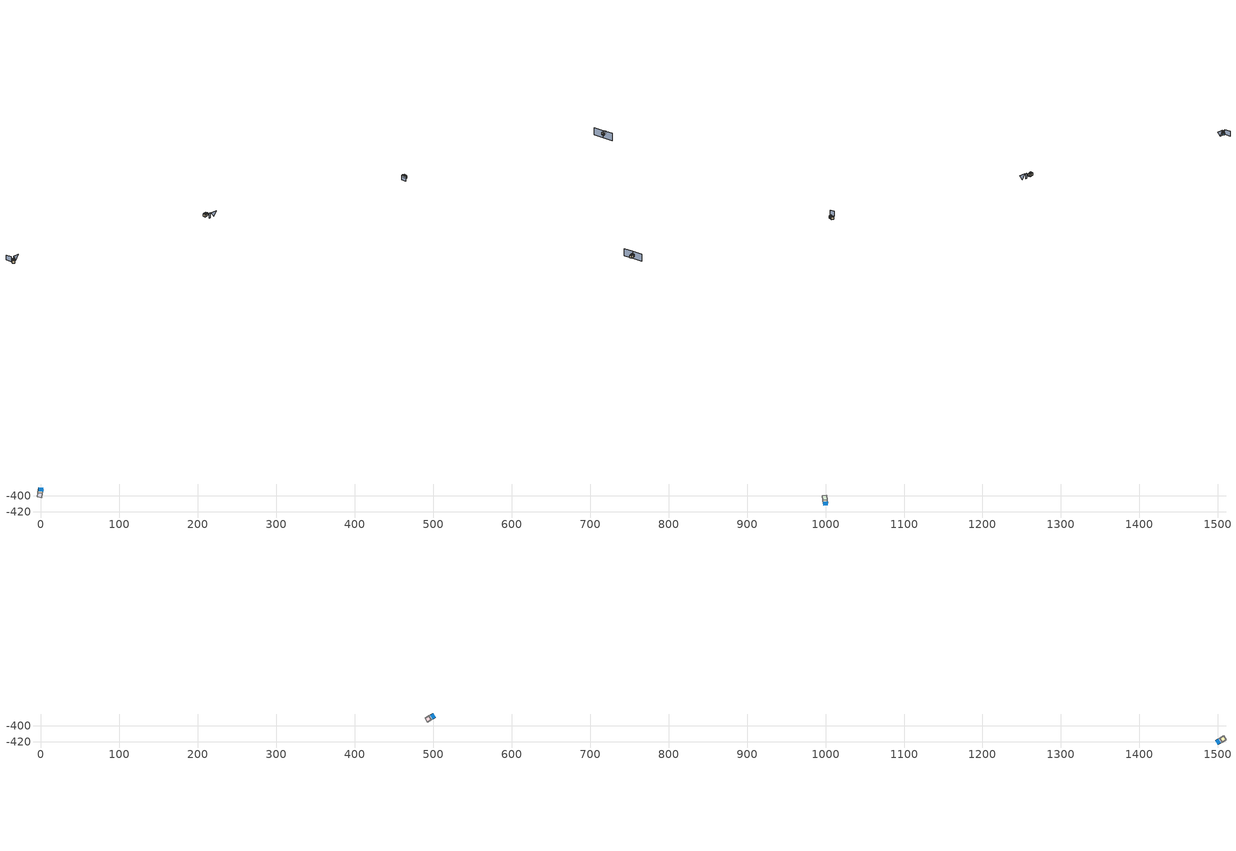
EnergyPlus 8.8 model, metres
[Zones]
0Perim
 floor adiabatic (115mmSandLimeBrick): 2.93,-392.27 2.11,-396.69 -3.79,-395.59 -2.97,-391.17 z0
 wall outside (U0-4): 2.93,-392.27 -2.97,-391.17 z0:6.48
 wall to 0Core (115mmSandLimeBrick): -3.79,-395.59 2.11,-396.69 z0:6.48
 wall adiabatic (115mmSandLimeBrick): -2.97,-391.17 -3.79,-395.59 / 2.11,-396.69 2.93,-392.27 z0:6.48
 window (Double): 2.83,-392.25 -2.87,-391.19 z0.85:3.53
 ceiling adiabatic (115mmSandLimeBrick): 2.93,-392.27 -2.97,-391.17 -3.38,-393.38 2.52,-394.48 z6.48
 roof outside (U0-3): 2.52,-394.48 -3.38,-393.38 -3.79,-395.59 2.11,-396.69 z6.48
0Core
 floor adiabatic (115mmSandLimeBrick): 2.11,-396.69 1.08,-402.25 -4.82,-401.15 -3.79,-395.59 z0
 wall adiabatic (115mmSandLimeBrick): -3.79,-395.59 -4.82,-401.15 1.08,-402.25 2.11,-396.69 z0:6.48
 ceiling adiabatic (115mmSandLimeBrick): 2.11,-396.69 -3.79,-395.59 -4.31,-398.37 1.59,-399.47 z6.48
 roof outside (U0-3): 1.59,-399.47 -4.31,-398.37 -4.82,-401.15 1.08,-402.25 z6.48
2Perim
 floor adiabatic (115mmSandLimeBrick): 997.01,-410.06 996.42,-405.61 1002.36,-404.81 1002.96,-409.26 z0
 wall outside (U0-4): 997.01,-410.06 1002.96,-409.26 z0:6.48
 wall to 2Core (115mmSandLimeBrick): 1002.36,-404.81 996.42,-405.61 z0:6.48
 wall adiabatic (115mmSandLimeBrick): 1002.96,-409.26 1002.36,-404.81 / 996.42,-405.61 997.01,-410.06 z0:6.48
 window (Double): 997.11,-410.05 1002.86,-409.28 z0.85:3.53
 ceiling adiabatic (115mmSandLimeBrick): 997.01,-410.06 1002.96,-409.26 1002.66,-407.04 996.71,-407.84 z6.48
 roof outside (U0-3): 996.71,-407.84 1002.66,-407.04 1002.36,-404.81 996.42,-405.61 z6.48
2Core
 floor adiabatic (115mmSandLimeBrick): 996.42,-405.61 995.66,-400 1001.61,-399.21 1002.36,-404.81 z0
 wall adiabatic (115mmSandLimeBrick): 1002.36,-404.81 1001.61,-399.21 995.66,-400 996.42,-405.61 z0:6.48
 ceiling adiabatic (115mmSandLimeBrick): 996.42,-405.61 1002.36,-404.81 1001.99,-402.01 996.04,-402.81 z6.48
 roof outside (U0-3): 996.04,-402.81 1001.99,-402.01 1001.61,-399.21 995.66,-400 z6.48
1Perim
 floor adiabatic (115mmSandLimeBrick): 501.4,-390.05 497.5,-392.28 494.52,-387.07 498.42,-384.84 z6.48
 wall outside (U0-4): 501.4,-390.05 498.42,-384.84 z6.48:12.96
 wall to 1Core (115mmSandLimeBrick): 494.52,-387.07 497.5,-392.28 z6.48:12.96
 wall adiabatic (115mmSandLimeBrick): 498.42,-384.84 494.52,-387.07 / 497.5,-392.28 501.4,-390.05 z6.48:12.96
 window (Double): 501.35,-389.96 498.47,-384.92 z7.33:8.67
 ceiling adiabatic (115mmSandLimeBrick): 501.4,-390.05 498.42,-384.84 496.47,-385.95 499.45,-391.16 z12.96
 roof outside (U0-3): 499.45,-391.16 496.47,-385.95 494.52,-387.07 497.5,-392.28 z12.96
1Core
 floor adiabatic (115mmSandLimeBrick): 497.5,-392.28 492.59,-395.08 489.61,-389.88 494.52,-387.07 z6.48
 wall adiabatic (115mmSandLimeBrick): 494.52,-387.07 489.61,-389.88 492.59,-395.08 497.5,-392.28 z6.48:12.96
 ceiling adiabatic (115mmSandLimeBrick): 497.5,-392.28 494.52,-387.07 492.07,-388.47 495.05,-393.68 z12.96
 roof outside (U0-3): 495.05,-393.68 492.07,-388.47 489.61,-389.88 492.59,-395.08 z12.96
3Perim
 floor adiabatic (115mmSandLimeBrick): 1498.5,-417.75 1502.32,-415.38 1505.48,-420.48 1501.67,-422.85 z6.48
 wall outside (U0-4): 1498.5,-417.75 1501.67,-422.85 z6.48:12.96
 wall to 3Core (115mmSandLimeBrick): 1505.48,-420.48 1502.32,-415.38 z6.48:12.96
 wall adiabatic (115mmSandLimeBrick): 1501.67,-422.85 1505.48,-420.48 / 1502.32,-415.38 1498.5,-417.75 z6.48:12.96
 window (Double): 1498.56,-417.83 1501.61,-422.76 z7.33:10.01
 ceiling adiabatic (115mmSandLimeBrick): 1498.5,-417.75 1501.67,-422.85 1503.57,-421.66 1500.41,-416.56 z12.96
 roof outside (U0-3): 1500.41,-416.56 1503.57,-421.66 1505.48,-420.48 1502.32,-415.38 z12.96
3Core
 floor adiabatic (115mmSandLimeBrick): 1502.32,-415.38 1507.13,-412.4 1510.29,-417.5 1505.48,-420.48 z6.48
 wall adiabatic (115mmSandLimeBrick): 1505.48,-420.48 1510.29,-417.5 1507.13,-412.4 1502.32,-415.38 z6.48:12.96
 ceiling adiabatic (115mmSandLimeBrick): 1502.32,-415.38 1505.48,-420.48 1507.89,-418.99 1504.73,-413.89 z12.96
 roof outside (U0-3): 1504.73,-413.89 1507.89,-418.99 1510.29,-417.5 1507.13,-412.4 z12.96
shading: -3.79,-393.77 -11.52,-380.27 / 506.84,-391.64 503.53,-393.77 / 993.9,-421.56 988.38,-411.78 z0:12.96; 1513.5,-441.94 1499.89,-421.62 / 1499.89,-421.62 1487.19,-399.5 z0:18.96; 9.44,-390.31,0 2.3,-392.15,0 2.3,-392.15,12.96; 2.3,-392.15,12.96 16.59,-388.47,12.96 9.44,-390.31,0; 509.63,-392.15,12.96 523.91,-388.47,12.96 516.77,-390.31,0
[Site:GroundTemperature:BuildingSurface]
14, 14, 14, 14, 14, 14, 14, 14, 14, 14, 14, 14
[Site:GroundReflectance]
0.2, 0.2, 0.2, 0.2, 0.2, 0.2, 0.2, 0.2, 0.2, 0.2, 0.2, 0.2
[Site:GroundReflectance:SnowModifier]
1, 1
[Building]
Building: North Axis {deg}=0; Terrain=Suburbs; Loads Convergence Tolerance Value=.04; Temperature Convergence Tolerance Value {deltaC}=.4; Solar Distribution=MinimalShadowing; Maximum Number of Warmup Days=25
[Construction]
115mmSandLimeBrick: Plaster_0.005_115mmSandLimeBrick, Sand-Lime Brick_0.08_115mmSandLimeBrick, Plaster_0.08_115mmSandLimeBrick
U0-4: XPS Board_0.06_U0-4, General Concrete_0.2_U0-4
U0-3: XPS Board_0.12_U0-3, General Concrete_0.2_U0-3
Double: Generic Clear Glass 6mm_0.006_Double, ARGON_0.0013_Double, Generic Clear Glass 6mm_0.006_Double
[Material] Roughness=Rough; Thermal Absorptance=0.9
Name | Thickness {m} | Conductivity {W/m-K} | Density {kg/m3} | Specific Heat {J/kg-K} | Solar Absorptance | Visible Absorptance
Plaster_0.005_115mmSandLimeBrick | 0.005 | 1 | 2000 | 1130 | 0.6 | 0.6
Sand-Lime Brick_0.08_115mmSandLimeBrick | 0.08 | 0.56 | 1200 | 1000 | 0.6 | 0.6
Plaster_0.08_115mmSandLimeBrick | 0.08 | 1 | 2000 | 1130 | 0.6 | 0.6
XPS Board_0.06_U0-4 | 0.06 | 0.034 | 35 | 1400 | 0.6 | 0.6
General Concrete_0.2_U0-4; General Concrete_0.2_U0-3 | 0.2 | 2 | 2400 | 950 | 0.7 | 0.7
XPS Board_0.12_U0-3 | 0.12 | 0.034 | 35 | 1400 | 0.6 | 0.6
[WindowMaterial:Glazing]
Generic Clear Glass 6mm_0.006_Double: Optical Data Type=SpectralAverage; Window Glass Spectral Data Set=SpectralAverage; Thickness {m}=0.006; Solar Transmittance at Normal Incidence=0.68; Front Side Solar Reflectance at Normal Incidence=0.09; Back Side Solar Reflectance at Normal Incidence=0.1; Visible Transmittance at Normal Incidence=0.81; Front Side Visible Reflectance at Normal Incidence=0.11; Back Side Visible Reflectance at Normal Incidence=0.12; Infrared Transmittance at Normal Incidence=0; Front Side Infrared Hemispherical Emissivity=0.2; Back Side Infrared Hemispherical Emissivity=0.2; Conductivity {W/m-K}=0.9; Dirt Correction Factor for Solar and Visible Transmittance=1
[WindowMaterial:Gas]
ARGON_0.0013_Double: Gas Type=ARGON; Thickness {m}=0.0013
[EnergyManagementSystem:Sensor]
Name | Output:Variable or Output:Meter Index Key | Output:Variable or Output:Meter
OutdoorTemp | Environment | Site Outdoor Air Drybulb Temperature
OutdoorRelHumid | Environment | Site Outdoor Air Relative Humidity
USRNATVENT_0Perim; USRNATVENT_1Perim; USRNATVENT_2Perim; USRNATVENT_3Perim | AllOff | Schedule Value
[Zone] Type=1; Multiplier=1; Zone Inside Convection Algorithm=TARP; Zone Outside Convection Algorithm=DOE-2
Name | Volume {m3} | Floor Area {m2}
0Perim; 1Perim; 2Perim; 3Perim | 174.6 | 26.9515
0Core; 1Core; 2Core; 3Core | 219.866 | 33.9388
[People] Number of People Schedule=60HrWk; Number of People Calculation Method=People/Area; People per Zone Floor Area {person/m2}=0.05; Fraction Radiant=0.3; Sensible Heat Fraction=AUTOCALCULATE; Carbon Dioxide Generation Rate {m3/s-W}=3.82e-08; Enable ASHRAE 55 Comfort Warnings=No; Mean Radiant Temperature Calculation Type=ZoneAveraged; Clothing Insulation Calculation Method=DynamicClothingModelASHRAE55; Thermal Comfort Model 1 Type=AdaptiveASH55
Name | Zone or ZoneList | Activity Level Schedule | Work Efficiency Schedule | Air Velocity Schedule
People 0Perim | 0Perim | 0PerimPeopleActivity | 0PerimWorkEfficiency | 0PerimAirVelocity
People 0Core | 0Core | 0CorePeopleActivity | 0CoreWorkEfficiency | 0CoreAirVelocity
People 1Perim | 1Perim | 1PerimPeopleActivity | 1PerimWorkEfficiency | 1PerimAirVelocity
People 1Core | 1Core | 1CorePeopleActivity | 1CoreWorkEfficiency | 1CoreAirVelocity
People 2Perim | 2Perim | 2PerimPeopleActivity | 2PerimWorkEfficiency | 2PerimAirVelocity
People 2Core | 2Core | 2CorePeopleActivity | 2CoreWorkEfficiency | 2CoreAirVelocity
People 3Perim | 3Perim | 3PerimPeopleActivity | 3PerimWorkEfficiency | 3PerimAirVelocity
People 3Core | 3Core | 3CorePeopleActivity | 3CoreWorkEfficiency | 3CoreAirVelocity
[ElectricEquipment] Schedule=AllOn; Design Level Calculation Method=Watts/Area; Watts per Zone Floor Area {W/m2}=25; Fraction Latent=0; Fraction Radiant=.2; Fraction Lost=0
Name | Zone or ZoneList
0Perim Equipment 1 | 0Perim
0Core Equipment 1 | 0Core
1Perim Equipment 1 | 1Perim
1Core Equipment 1 | 1Core
2Perim Equipment 1 | 2Perim
2Core Equipment 1 | 2Core
3Perim Equipment 1 | 3Perim
3Core Equipment 1 | 3Core
[Lights] Schedule=AllOn; Design Level Calculation Method=Watts/Area; Watts per Zone Floor Area {W/m2}=20; Return Air Fraction=0; Fraction Radiant=.42; Fraction Visible=.18; Fraction Replaceable=1
Name | Zone or ZoneList
0Perim General lighting | 0Perim
0Core General lighting | 0Core
1Perim General lighting | 1Perim
1Core General lighting | 1Core
2Perim General lighting | 2Perim
2Core General lighting | 2Core
3Perim General lighting | 3Perim
3Core General lighting | 3Core
[ZoneControl:Thermostat]
Name | Zone or ZoneList | Control Type Schedule | Control 1
0Perim Thermostat | 0Perim | 0PerimZoneControlTypeSched | Dual Setpoint - Zone 0Perim
0Core Thermostat | 0Core | 0CoreZoneControlTypeSched | Dual Setpoint - Zone 0Core
1Perim Thermostat | 1Perim | 1PerimZoneControlTypeSched | Dual Setpoint - Zone 1Perim
1Core Thermostat | 1Core | 1CoreZoneControlTypeSched | Dual Setpoint - Zone 1Core
2Perim Thermostat | 2Perim | 2PerimZoneControlTypeSched | Dual Setpoint - Zone 2Perim
2Core Thermostat | 2Core | 2CoreZoneControlTypeSched | Dual Setpoint - Zone 2Core
3Perim Thermostat | 3Perim | 3PerimZoneControlTypeSched | Dual Setpoint - Zone 3Perim
3Core Thermostat | 3Core | 3CoreZoneControlTypeSched | Dual Setpoint - Zone 3Core
[ThermostatSetpoint:DualSetpoint]
Name | Heating Setpoint Temperature Schedule | Cooling Setpoint Temperature Schedule
Dual Setpoint - Zone 0Perim | 0PerimHeating_SP_Sch | 0PerimCooling_SP_Sch
Dual Setpoint - Zone 0Core | 0CoreHeating_SP_Sch | 0CoreCooling_SP_Sch
Dual Setpoint - Zone 1Perim | 1PerimHeating_SP_Sch | 1PerimCooling_SP_Sch
Dual Setpoint - Zone 1Core | 1CoreHeating_SP_Sch | 1CoreCooling_SP_Sch
Dual Setpoint - Zone 2Perim | 2PerimHeating_SP_Sch | 2PerimCooling_SP_Sch
Dual Setpoint - Zone 2Core | 2CoreHeating_SP_Sch | 2CoreCooling_SP_Sch
Dual Setpoint - Zone 3Perim | 3PerimHeating_SP_Sch | 3PerimCooling_SP_Sch
Dual Setpoint - Zone 3Core | 3CoreHeating_SP_Sch | 3CoreCooling_SP_Sch
[Zone equipment]
0Perim: 0Perim Ideal Loads Air
0Core: 0Core Ideal Loads Air
1Perim: 1Perim Ideal Loads Air
1Core: 1Core Ideal Loads Air
2Perim: 2Perim Ideal Loads Air
2Core: 2Core Ideal Loads Air
3Perim: 3Perim Ideal Loads Air
3Core: 3Core Ideal Loads Air
[ZoneHVAC:IdealLoadsAirSystem] Maximum Heating Supply Air Temperature {C}=30; Minimum Cooling Supply Air Temperature {C}=18; Maximum Heating Supply Air Humidity Ratio {kgWater/kgDryAir}=0.01; Minimum Cooling Supply Air Humidity Ratio {kgWater/kgDryAir}=0.008; Heating Limit=NoLimit; Maximum Heating Air Flow Rate {m3/s}=100; Cooling Limit=NoLimit; Maximum Cooling Air Flow Rate {m3/s}=100; Heating Availability Schedule=AllOn; Cooling Availability Schedule=AllOn; Dehumidification Control Type=None; Humidification Control Type=None; Demand Controlled Ventilation Type=OccupancySchedule; Outdoor Air Economizer Type=NoEconomizer; Heat Recovery Type=Enthalpy; Sensible Heat Recovery Effectiveness=0.7; Latent Heat Recovery Effectiveness=0.65
Name | Design Specification Outdoor Air Object
0Perim Ideal Loads Air | 0PerimMinFreshAir
0Core Ideal Loads Air | 0CoreMinFreshAir
1Perim Ideal Loads Air | 1PerimMinFreshAir
1Core Ideal Loads Air | 1CoreMinFreshAir
2Perim Ideal Loads Air | 2PerimMinFreshAir
2Core Ideal Loads Air | 2CoreMinFreshAir
3Perim Ideal Loads Air | 3PerimMinFreshAir
3Core Ideal Loads Air | 3CoreMinFreshAir
[DesignSpecification:OutdoorAir] Outdoor Air Method=Sum; Outdoor Air Flow per Person {m3/s-person}=0.0005; Outdoor Air Flow per Zone Floor Area {m3/s-m2}=0.0005; Outdoor Air Schedule=60HrWk
0PerimMinFreshAir; 0CoreMinFreshAir; 1PerimMinFreshAir; 1CoreMinFreshAir; 2PerimMinFreshAir; 2CoreMinFreshAir; 3PerimMinFreshAir; 3CoreMinFreshAir
[ZoneVentilation:DesignFlowRate] Schedule=AllOn; Design Flow Rate Calculation Method=AirChanges/Hour; Air Changes per Hour {1/hr}=0; Ventilation Type=NATURAL; Fan Pressure Rise {Pa}=0; Fan Total Efficiency=1; Constant Term Coefficient=1; Temperature Term Coefficient=0; Velocity Term Coefficient=0; Velocity Squared Term Coefficient=0; Minimum Indoor Temperature {C}=18; Delta Temperature {deltaC}=1; Maximum Wind Speed {m/s}=40
Name | Zone or ZoneList
0Perim ScheduledVent | 0Perim
1Perim ScheduledVent | 1Perim
2Perim ScheduledVent | 2Perim
3Perim ScheduledVent | 3Perim
[EnergyManagementSystem:Actuator] Actuated Component Type=Schedule:Constant; Actuated Component Control Type=Schedule Value
Name | Actuated Component Unique
NATVENT_AVAIL_SCHED_ACTUATOR_0Perim | NATVENT_AVAIL_SCHED_0Perim
NATVENT_AVAIL_SCHED_ACTUATOR_1Perim | NATVENT_AVAIL_SCHED_1Perim
NATVENT_AVAIL_SCHED_ACTUATOR_2Perim | NATVENT_AVAIL_SCHED_2Perim
NATVENT_AVAIL_SCHED_ACTUATOR_3Perim | NATVENT_AVAIL_SCHED_3Perim
[EnergyManagementSystem:ProgramCallingManager]
My 0Perim_Setpoint_Schedule_Calculator_Example: BeginTimestepBeforePredictor; 0Perim_ErlEnforceBinary
My 1Perim_Setpoint_Schedule_Calculator_Example: BeginTimestepBeforePredictor; 1Perim_ErlEnforceBinary
My 2Perim_Setpoint_Schedule_Calculator_Example: BeginTimestepBeforePredictor; 2Perim_ErlEnforceBinary
My 3Perim_Setpoint_Schedule_Calculator_Example: BeginTimestepBeforePredictor; 3Perim_ErlEnforceBinary
[EnergyManagementSystem:Program]
0Perim_ErlEnforceBinary: IF (USRNATVENT_0Perim > 0); Set NATVENT_AVAIL_SCHED_ACTUATOR_0Perim = 1; ELSE; Set NATVENT_AVAIL_SCHED_ACTUATOR_0Perim = 0; ENDIF
1Perim_ErlEnforceBinary: IF (USRNATVENT_1Perim > 0); Set NATVENT_AVAIL_SCHED_ACTUATOR_1Perim = 1; ELSE; Set NATVENT_AVAIL_SCHED_ACTUATOR_1Perim = 0; ENDIF
2Perim_ErlEnforceBinary: IF (USRNATVENT_2Perim > 0); Set NATVENT_AVAIL_SCHED_ACTUATOR_2Perim = 1; ELSE; Set NATVENT_AVAIL_SCHED_ACTUATOR_2Perim = 0; ENDIF
3Perim_ErlEnforceBinary: IF (USRNATVENT_3Perim > 0); Set NATVENT_AVAIL_SCHED_ACTUATOR_3Perim = 1; ELSE; Set NATVENT_AVAIL_SCHED_ACTUATOR_3Perim = 0; ENDIF
[ZoneVentilation:WindandStackOpenArea] Opening Effectiveness=0; Effective Angle {deg}=0; Discharge Coefficient for Opening=0.6; Minimum Indoor Temperature {C}=22; Maximum Indoor Temperature {C}=100; Delta Temperature {deltaC}=1; Minimum Outdoor Temperature {C}=22; Maximum Outdoor Temperature {C}=26; Maximum Wind Speed {m/s}=40
Name | Zone | Opening Area {m2} | Opening Area Fraction Schedule | Height Difference {m}
0PerimNatVent_Buoy | 0Perim | 12.4384 | NATVENT_AVAIL_SCHED_0Perim | 0.67017
1PerimNatVent_Buoy | 1Perim | 6.21918 | NATVENT_AVAIL_SCHED_1Perim | 0.335085
2PerimNatVent_Buoy | 2Perim | 12.4384 | NATVENT_AVAIL_SCHED_2Perim | 0.67017
3PerimNatVent_Buoy | 3Perim | 12.4384 | NATVENT_AVAIL_SCHED_3Perim | 0.67017
[ZoneInfiltration:DesignFlowRate] Schedule=On; Design Flow Rate Calculation Method=AirChanges/Hour; Air Changes per Hour {1/hr}=0.05; Constant Term Coefficient=1; Temperature Term Coefficient=0; Velocity Term Coefficient=0; Velocity Squared Term Coefficient=0
Name | Zone or ZoneList
0PerimInfiltration | 0Perim
1PerimInfiltration | 1Perim
2PerimInfiltration | 2Perim
3PerimInfiltration | 3Perim
[WaterUse:Equipment]
Name | Peak Flow Rate {m3/s} | Flow Rate Fraction Schedule | Target Temperature Schedule | Hot Water Supply Temperature Schedule | Cold Water Supply Temperature Schedule
DHW 0Perim | 0 | equipOffice | DHW Supply Temperature 0Perim | DHW Supply Temperature 0Perim | DHW Mains Temperature 0Perim
DHW 0Core | 9.42746e-06 | 60HrWk | DHW Supply Temperature 0Core | DHW Supply Temperature 0Core | DHW Mains Temperature 0Core
DHW 1Perim | 0 | equipOffice | DHW Supply Temperature 1Perim | DHW Supply Temperature 1Perim | DHW Mains Temperature 1Perim
DHW 1Core | 9.42746e-06 | 60HrWk | DHW Supply Temperature 1Core | DHW Supply Temperature 1Core | DHW Mains Temperature 1Core
DHW 2Perim | 0 | equipOffice | DHW Supply Temperature 2Perim | DHW Supply Temperature 2Perim | DHW Mains Temperature 2Perim
DHW 2Core | 9.42746e-06 | 60HrWk | DHW Supply Temperature 2Core | DHW Supply Temperature 2Core | DHW Mains Temperature 2Core
DHW 3Perim | 0 | equipOffice | DHW Supply Temperature 3Perim | DHW Supply Temperature 3Perim | DHW Mains Temperature 3Perim
DHW 3Core | 9.42746e-06 | 60HrWk | DHW Supply Temperature 3Core | DHW Supply Temperature 3Core | DHW Mains Temperature 3Core
[Schedule:Constant]
On: On/Off, 1
0PerimPeopleActivity; 0CorePeopleActivity; 1PerimPeopleActivity; 1CorePeopleActivity; 2PerimPeopleActivity; 2CorePeopleActivity; 3PerimPeopleActivity; 3CorePeopleActivity: Any Number, 125.28
0PerimAirVelocity; 0CoreAirVelocity; 1PerimAirVelocity; 1CoreAirVelocity; 2PerimAirVelocity; 2CoreAirVelocity; 3PerimAirVelocity; 3CoreAirVelocity: Any Number, 0.2
0PerimWorkEfficiency; 0CoreWorkEfficiency; 1PerimWorkEfficiency; 1CoreWorkEfficiency; 2PerimWorkEfficiency; 2CoreWorkEfficiency; 3PerimWorkEfficiency; 3CoreWorkEfficiency: Any Number, 0
0PerimHeating_SP_Sch; 0PerimCooling_SP_Sch; 0CoreHeating_SP_Sch; 0CoreCooling_SP_Sch; 1PerimHeating_SP_Sch; 1PerimCooling_SP_Sch; 1CoreHeating_SP_Sch; 1CoreCooling_SP_Sch; 2PerimHeating_SP_Sch; 2PerimCooling_SP_Sch; 2CoreHeating_SP_Sch; 2CoreCooling_SP_Sch; 3PerimHeating_SP_Sch; 3PerimCooling_SP_Sch; 3CoreHeating_SP_Sch; 3CoreCooling_SP_Sch: Temperature, 22
0PerimZoneControlTypeSched; 0CoreZoneControlTypeSched; 1PerimZoneControlTypeSched; 1CoreZoneControlTypeSched; 2PerimZoneControlTypeSched; 2CoreZoneControlTypeSched; 3PerimZoneControlTypeSched; 3CoreZoneControlTypeSched: Any Number, 4
NATVENT_AVAIL_SCHED_0Perim; NATVENT_AVAIL_SCHED_1Perim; NATVENT_AVAIL_SCHED_2Perim; NATVENT_AVAIL_SCHED_3Perim: Fraction, 1
DHW Supply Temperature 0Perim; DHW Supply Temperature 0Core; DHW Supply Temperature 1Perim; DHW Supply Temperature 1Core; DHW Supply Temperature 2Perim; DHW Supply Temperature 2Core; DHW Supply Temperature 3Perim; DHW Supply Temperature 3Core: Temperature, 65
DHW Mains Temperature 0Perim; DHW Mains Temperature 0Core; DHW Mains Temperature 1Perim; DHW Mains Temperature 1Core; DHW Mains Temperature 2Perim; DHW Mains Temperature 2Core; DHW Mains Temperature 3Perim; DHW Mains Temperature 3Core: Temperature, 10
[Schedule:Year]
60HrWk: 60HrWk, 1, 1, 12, 31
AllOn: AllOn, 1, 1, 12, 31
equipOffice: equipOffice, 1, 1, 12, 31
AllOff: AllOff, 1, 1, 12, 31
[Schedule:Week:Daily]
60HrWk: 60HrWkDay, 60HrWkDay, 60HrWkDay, 60HrWkDay, 60HrWkDay, 60HrWkDay, 60HrWkDay, 60HrWkDay, 60HrWkDay, 60HrWkDay, 60HrWkDay, 60HrWkDay
AllOn: AllOn, AllOn, AllOn, AllOn, AllOn, AllOn, AllOn, AllOn, AllOn, AllOn, AllOn, AllOn
equipOffice: equipOfficeWeekEnd, equipOffice, equipOffice, equipOffice, equipOffice, equipOffice, equipOfficeWeekEnd, equipOfficeWeekEnd, equipOffice, equipOffice, equipOffice, equipOffice
AllOff: AllOff, AllOff, AllOff, AllOff, AllOff, AllOff, AllOff, AllOff, AllOff, AllOff, AllOff, AllOff
[Schedule:Day:Hourly]
60HrWkDay: 0.2, 0.2, 0.2, 0.2, 0.2, 0.2, 0.2, 0.4, 0.8, 0.8, 1, 1, 0.8, 1, 1, 1, 0.8, 0.4, 0.2, 0.2, 0.2, 0.2, 0.2, 0.2
AllOn: 1, 1, 1, 1, 1, 1, 1, 1, 1, 1, 1, 1, 1, 1, 1, 1, 1, 1, 1, 1, 1, 1, 1, 1
equipOffice; equipOfficeWeekEnd: 0.1, 0.1, 0.1, 0.1, 0.1, 0.1, 0.1, 0.2, 0.4, 0.6, 0.8, 0.8, 0.4, 0.6, 0.8, 0.8, 0.4, 0.2, 0.1, 0.1, 0.1, 0.1, 0.1, 0.1
AllOff: 0, 0, 0, 0, 0, 0, 0, 0, 0, 0, 0, 0, 0, 0, 0, 0, 0, 0, 0, 0, 0, 0, 0, 0
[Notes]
----  This file was generated with Archsim v.4.0.2.17
-------------------------ERL SENSORS--------------------------
115mmSandLimeBrick GasType: Partition
